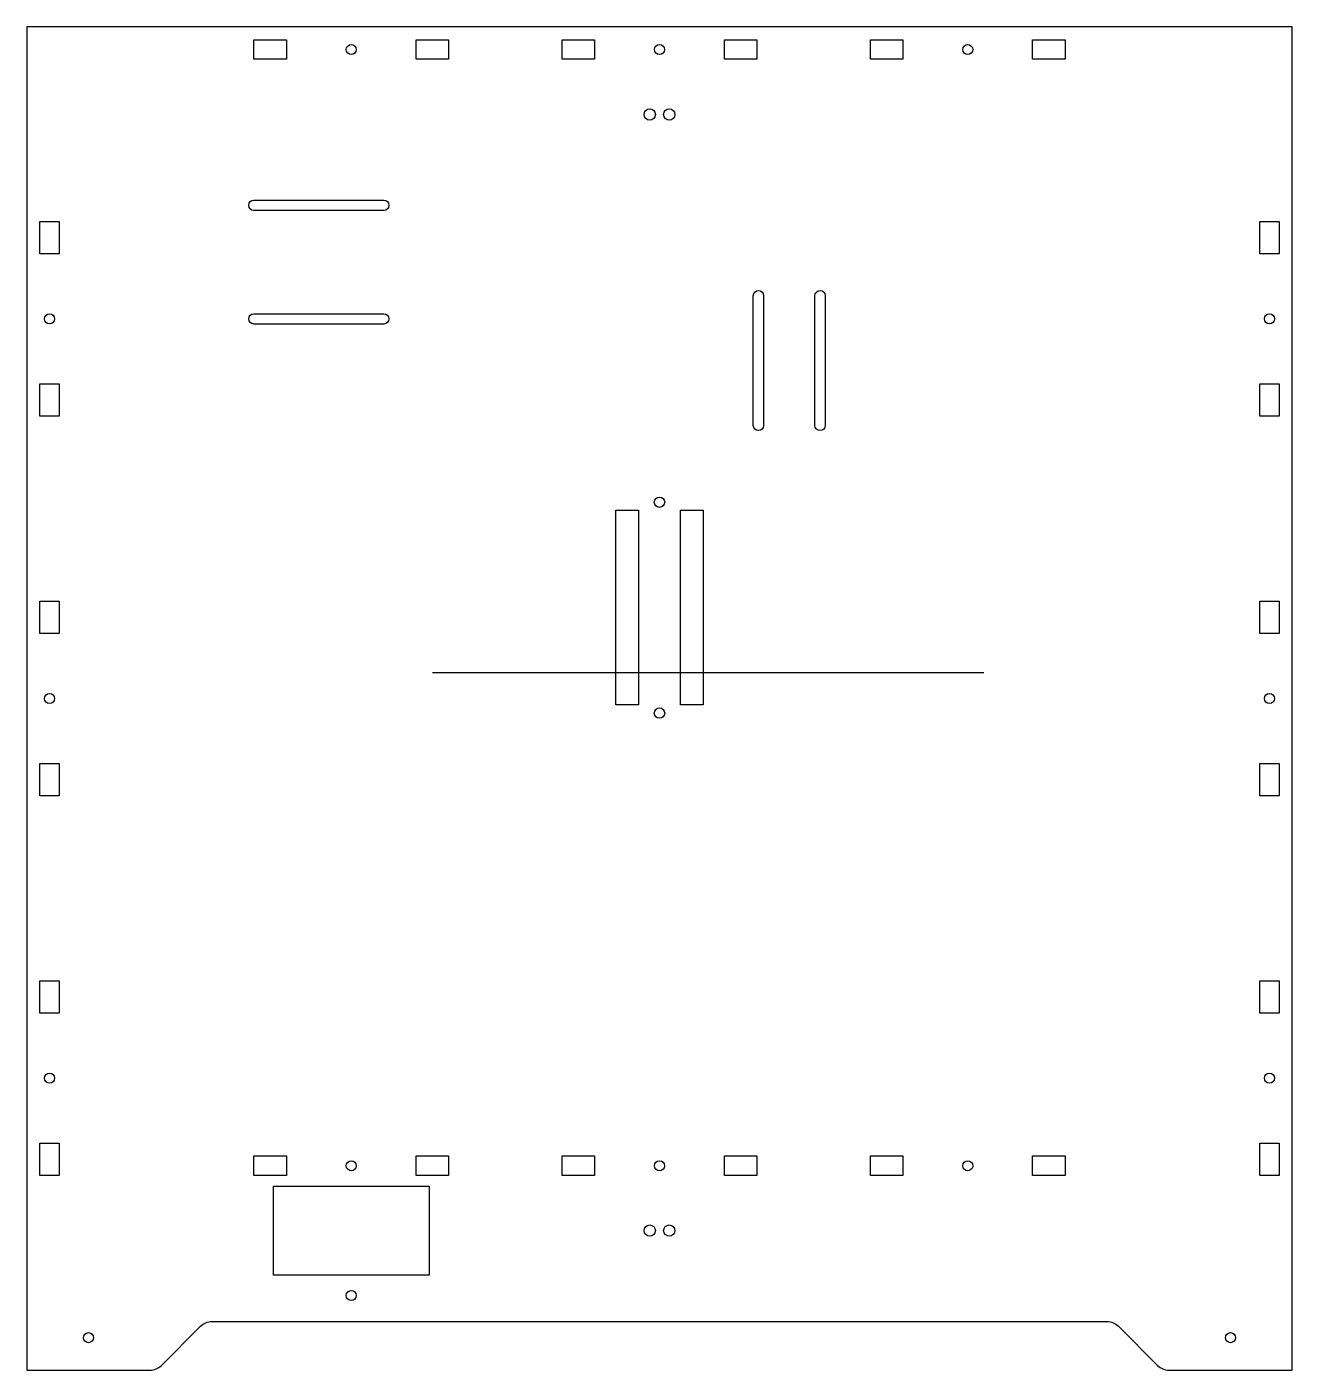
# Model space of a CAD drawing. Header units: millimetres. Extents: x -195 to 195, y 0 to 414.
import ezdxf

# ---------------------------------------------------------------- set-up
doc = ezdxf.new("R2010")
doc.units = ezdxf.units.MM
doc.layers.get('0').update_dxf_attribs({"linetype": 'CONTINUOUS'})

msp = doc.modelspace()

# ---------------------------------------------------------------- linework, layer by layer
msp.add_line((-70, 215), (100, 215))
for points in [[(153.54, 1.46, 0.198912), (157.07, 0), (195, 0), (195, 414), (-195, 414), (-195, 0), (-157.07, 0, 0.198912), (-153.54, 1.46), (-141.46, 13.54, -0.198912), (-137.93, 15), (137.93, 15, -0.198912), (141.46, 13.54)], [(-85, 357.4), (-125, 357.4, -1), (-125, 360.6), (-85, 360.6, -1)], [(28.9, 291.15), (28.9, 331.15, -1), (32.1, 331.15), (32.1, 291.15, -1)], [(47.9, 291.15), (47.9, 331.15, -1), (51.1, 331.15), (51.1, 291.15, -1)], [(-85, 322.4), (-125, 322.4, -1), (-125, 325.6), (-85, 325.6, -1)]]:
    msp.add_lwpolyline(points, format="xyb", close=True)
for points in [[(-125, 404), (-125, 410), (-115, 410), (-115, 404)], [(-75, 404), (-75, 410), (-65, 410), (-65, 404)], [(-30, 404), (-30, 410), (-20, 410), (-20, 404)], [(20, 404), (20, 410), (30, 410), (30, 404)], [(75, 410), (75, 404), (65, 404), (65, 410)], [(115, 404), (115, 410), (125, 410), (125, 404)], [(-185, 354), (-185, 344), (-191, 344), (-191, 354)], [(185, 344), (185, 354), (191, 354), (191, 344)], [(-185, 294), (-191, 294), (-191, 304), (-185, 304)], [(191, 294), (185, 294), (185, 304), (191, 304)], [(-6.5, 265), (-6.5, 205), (-13.5, 205), (-13.5, 265)], [(13.5, 205), (6.5, 205), (6.5, 265), (13.5, 265)], [(-185, 237), (-185, 227), (-191, 227), (-191, 237)], [(185, 227), (185, 237), (191, 237), (191, 227)], [(-185, 177), (-191, 177), (-191, 187), (-185, 187)], [(191, 177), (185, 177), (185, 187), (191, 187)], [(-191, 120), (-185, 120), (-185, 110), (-191, 110)], [(185, 120), (191, 120), (191, 110), (185, 110)], [(-191, 60), (-191, 70), (-185, 70), (-185, 60)], [(191, 70), (191, 60), (185, 60), (185, 70)], [(-125, 60), (-125, 66), (-115, 66), (-115, 60)], [(-75, 60), (-75, 66), (-65, 66), (-65, 60)], [(-30, 60), (-30, 66), (-20, 66), (-20, 60)], [(20, 60), (20, 66), (30, 66), (30, 60)], [(65, 60), (65, 66), (75, 66), (75, 60)], [(115, 60), (115, 66), (125, 66), (125, 60)], [(-71, 56.75), (-71, 29.25), (-119, 29.25), (-119, 56.75)]]:
    msp.add_lwpolyline(points, close=True)
for centre, radius in [((-95, 407), 1.55), ((0, 407), 1.55), ((95, 407), 1.55), ((-3, 387), 1.75), ((3, 387), 1.75), ((-188, 324), 1.55), ((188, 324), 1.55), ((0, 267.5), 1.6), ((-188, 207), 1.55), ((188, 207), 1.55), ((0, 202.5), 1.6), ((-188, 90), 1.55), ((188, 90), 1.55), ((-95, 63), 1.55), ((0, 63), 1.55), ((95, 63), 1.55), ((-3, 43), 1.75), ((3, 43), 1.75), ((-95, 23), 1.55), ((-176, 10), 1.55), ((176, 10), 1.55)]:
    msp.add_circle(centre, radius)

doc.saveas('drawing.dxf')
